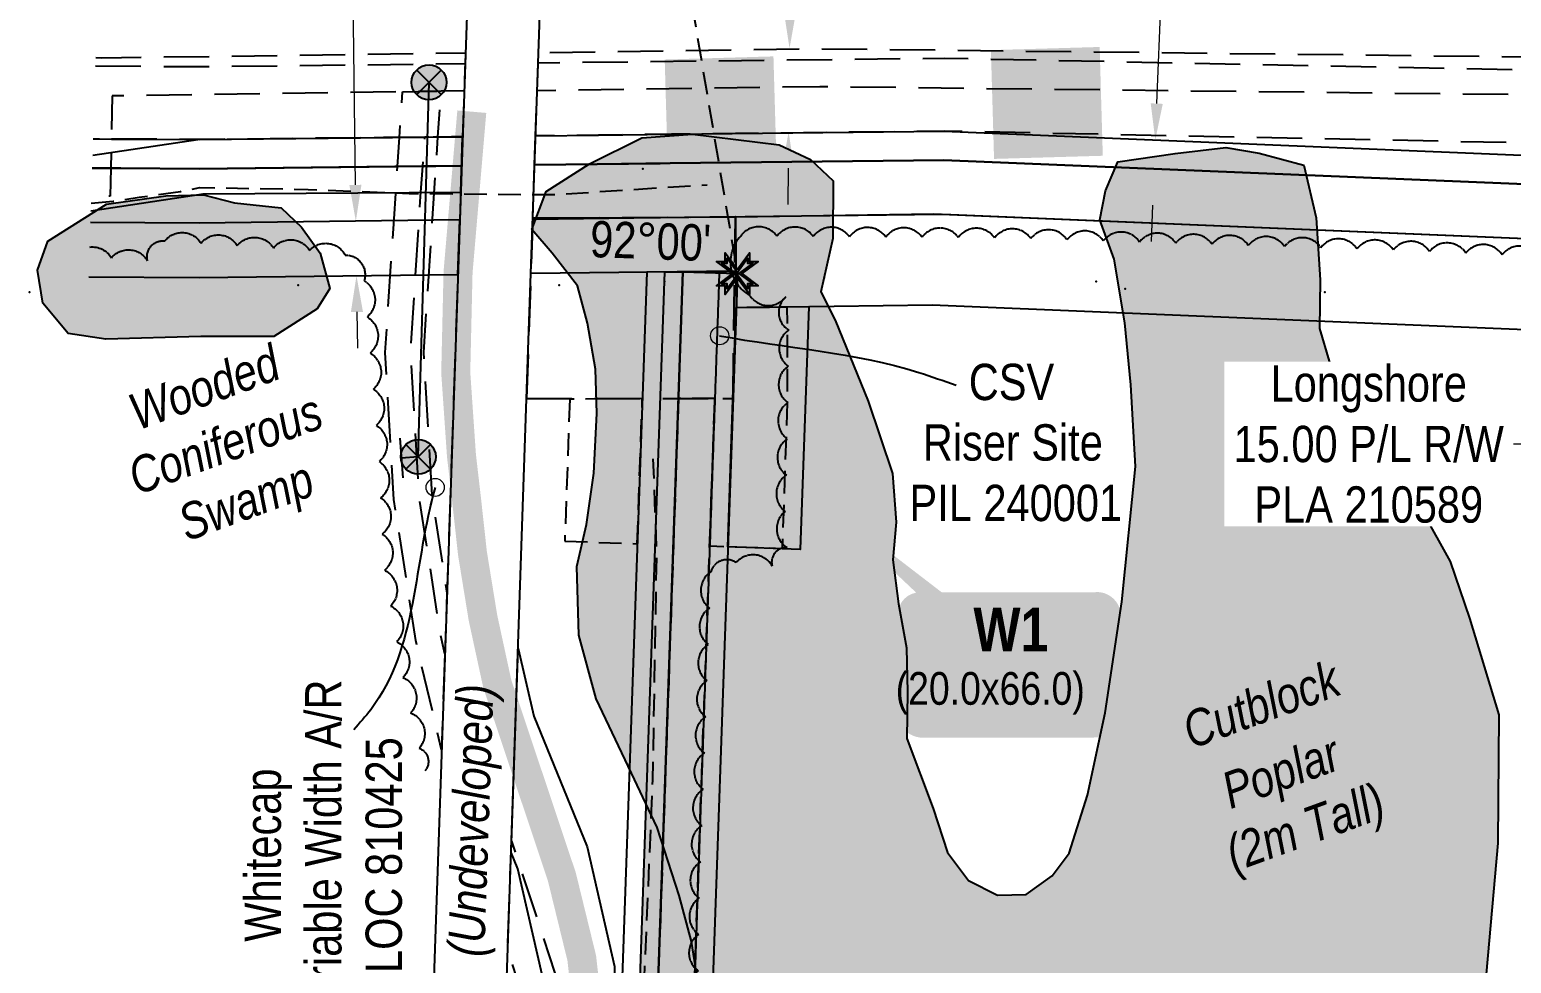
# Model space of a CAD drawing. Extents: x 347027 to 353466, y 6157949 to 6165050.
# Drawn here: x 348891.5 to 349299.9, y 6164347.1 to 6164604.4 of the extents above; entities that cross this region are included whole.
import ezdxf
from ezdxf.enums import TextEntityAlignment as Align

# ---------------------------------------------------------------- set-up
doc = ezdxf.new("R2010")
doc.units = 0
doc.header["$LTSCALE"] = 5
doc.header["$PDSIZE"] = 20
for name, pattern in [('0', [1, 1, 0]), ('foc-ACCESSROAD', [3.75, 2.5, -1.25]), ('foc-FLOWLINE', [3.75, 2.5, -1.25]), ('foc-TIELINE', [1.875, 1.25, -0.625]), ('HIDDEN2', [1.875, 1.25, -0.625]), ('PHANTOM', [25, 12.5, -2.5, 2.5, -2.5, 2.5, -2.5]), ('POWERLINE5', [7.8, 2.4, -0.6, 0.6, -0.6, 0.6, -0.6, 2.4]), ('UG_PIPE', [1.875, 1.25, -0.625])]:
    doc.linetypes.add(name, pattern=pattern)
doc.layers.get('Defpoints').update_dxf_attribs({"color": 9})
for name, color, linetype in [('AS-PIPE-UG', 44, 'UG_PIPE'), ('AS-POWER', 104, 'foc-POWER'), ('AS-POWER-EXISTING', 72, 'POWERLINE5'), ('AS-ROADS', 254, 'Continuous'), ('AS-SYMBOL', 7, 'Continuous'), ('C-RW', 13, 'Continuous'), ('C-WS', 13, 'foc-ACCESSROAD'), ('F-AR', 190, 'foc-ACCESSROAD'), ('F-EZE', 190, 'foc-FLOWLINE'), ('F-RW', 190, 'Continuous'), ('F-WS', 190, 'foc-ACCESSROAD'), ('L-BD', 7, 'Continuous'), ('L-MON', 1, 'Continuous'), ('L-SEC', 7, 'Continuous'), ('L-TIE', 7, 'foc-TIELINE'), ('P-PROPOSED', 10, 'Continuous'), ('P-PROPOSED-H', 21, 'Continuous'), ('P-TEMP-BLOCKS', 250, 'Continuous'), ('P-TEMP-H', 41, 'Continuous'), ('P-TEMP_WORKSPACE', 46, 'Continuous'), ('P-WORKAREA', 113, 'Continuous'), ('P-WORKAREA-H', 111, 'Continuous'), ('T-BUSH', 110, '0'), ('T-BUSH-T', 110, 'Continuous'), ('T-EXISTING TFA', 220, 'HIDDEN2'), ('WETLAND', 143, 'Continuous'), ('WETLAND - SWAMP - H', 8, 'PHANTOM'), ('WETLAND-T', 146, 'Continuous')]:
    doc.layers.add(name, color=color, linetype=linetype)
for name, color, linetype, lineweight in [('C-RW-T', 13, 'Continuous', 9), ('C-WS-T', 13, 'Continuous', 9), ('F-AR-T', 190, 'Continuous', 9), ('F-EZE-T', 190, 'Continuous', 9), ('F-RW-T', 190, 'Continuous', 9), ('T-TEXT', 48, 'Continuous', 18)]:
    doc.layers.add(name, color=color, linetype=linetype, lineweight=lineweight)
doc.layers.add('CSV_Points', color=7, linetype='Continuous', plot=False)
doc.layers.add('WETLAND MARSH -H', color=152, linetype='PHANTOM', true_color=0x005ebd)
doc.styles.add('100L', font='ARIALN.TTF', dxfattribs={"height": 11})
doc.styles.add('80', font='ARIALN.TTF', dxfattribs={"height": 10})
doc.styles.add('80CG', font='ARIALN.TTF', dxfattribs={"height": 10})
doc.styles.add('80L', font='ARIALN.TTF', dxfattribs={"height": 10})
doc.styles.add('80LS', font='ARIALNI.TTF', dxfattribs={"height": 10})
doc.styles.add('BOLD', font='ARIALNB.TTF')
doc.styles.add('foc-LtypeFont', font='ARIALN.TTF', dxfattribs={"height": 7.35})
doc.linetypes.add('foc-POWER', pattern='A,6,-1,["P",foc-LtypeFont,S=0.2,R=0,X=-0.625,Y=-0.75],-1.24,4', length=12.24)
doc.dimstyles.new('Compass 5 000', dxfattribs={"dimscale": 5, "dimtxt": 9, "dimasz": 2, "dimexe": 0.2, "dimexo": 0.0625, "dimgap": 0.5, "dimtad": 0, "dimtih": 1, "dimtoh": 1, "dimzin": 0, "dimdsep": 46, "dimtxsty": '80CG', "dimcen": 0.1, "dimse1": 1, "dimse2": 1, "dimclrd": 256, "dimclrt": 256, "dimaunit": 1, "dimadec": 4, "dimazin": 0, "dimtfac": 0.06, "dimtofl": 0, "dimtmove": 0, "dimatfit": 1, "dimfxl": 0.2, "dimtolj": 1, "dimtzin": 0, "dimlwd": -1, "dimarcsym": 0})

# ---------------------------------------------------------------- blocks, each defined once
blk = doc.blocks.new('POWERPOLE')
h = blk.add_hatch(color=255)
edge = h.paths.add_edge_path()
edge.add_arc((0, 0), 0.96, 0, 360)
at = {"linetype": 'Continuous'}
for p, q in [((0.679, -0.679), (-0.679, 0.679)), ((-0.679, -0.679), (0.679, 0.679))]:
    blk.add_line(p, q, dxfattribs=at)
blk.add_circle((0, 0), 0.96, dxfattribs=at)
blk = doc.blocks.new('*D130')
at = {"layer": 'C-RW-T', "transparency": 16777216}
for p, q in [((348980.47, 6164630.4), (348970.47, 6164630.4)), ((348981.29, 6164561.61), (348980.47, 6164630.4)), ((348981.71, 6164526.61), (348981.83, 6164516.61))]:
    blk.add_line(p, q, dxfattribs=at)
for points in [[(348982.96, 6164561.63), (348979.63, 6164561.59), (348981.41, 6164551.61)], [(348983.38, 6164526.63), (348980.05, 6164526.59), (348981.59, 6164536.61)]]:
    blk.add_solid(points, dxfattribs=at)
at = {"layer": 'Defpoints', "color": 0, "transparency": 16777216}
for p in [(348973.04, 6164551.51), (348973.22, 6164536.51), (348981.59, 6164536.61)]:
    blk.add_point(p, dxfattribs=at)
at = {"layer": 'C-RW-T', "transparency": 16777216, "insert": (348931.38, 6164630.4), "char_height": 10, "attachment_point": 5, "style": '80CG'}
blk.add_mtext('\\A1;CSV\\P15.00 P/L R/W^JPLA 231114', dxfattribs=at)
blk = doc.blocks.new('*D142')
at = {"layer": 'Defpoints', "color": 0, "transparency": 16777216}
for p in [(349036.44, 6164315.3), (349026.06, 6164294.87), (349036.56, 6164294.93)]:
    blk.add_point(p, dxfattribs=at)
at = {"layer": 'F-EZE-T', "transparency": 16777216}
for p, q in [((349015.94, 6164315.17), (349005.94, 6164315.11)), ((349046.44, 6164315.36), (349115.7, 6164315.78))]:
    blk.add_line(p, q, dxfattribs=at)
for points in [[(349015.93, 6164316.84), (349015.95, 6164313.5), (349025.94, 6164315.23)], [(349046.43, 6164317.02), (349046.45, 6164313.69), (349036.44, 6164315.3)]]:
    blk.add_solid(points, dxfattribs=at)
at = {"layer": 'F-EZE-T', "transparency": 16777216, "insert": (349174.84, 6164315.78), "char_height": 10, "attachment_point": 5, "style": '80CG'}
blk.add_mtext('\\A1;ATCO\\P10.50 Power Line R/W\\PEZE 220008', dxfattribs=at)
blk = doc.blocks.new('*D147')
at = {"layer": 'Defpoints', "color": 0, "transparency": 16777216}
for p in [(349216.99, 6164573.37), (349201.43, 6164566.01), (349216.65, 6164565.38)]:
    blk.add_point(p, dxfattribs=at)
at = {"layer": 'F-RW-T', "transparency": 16777216}
for p, q in [((349202.18, 6164584), (349204.18, 6164632.16)), ((349204.18, 6164632.16), (349214.18, 6164632.16)), ((349201.02, 6164556.02), (349200.61, 6164546.03))]:
    blk.add_line(p, q, dxfattribs=at)
for points in [[(349200.51, 6164584.07), (349203.84, 6164583.93), (349201.77, 6164574)], [(349199.35, 6164556.09), (349202.68, 6164555.95), (349201.43, 6164566.01)]]:
    blk.add_solid(points, dxfattribs=at)
at = {"layer": 'F-RW-T', "transparency": 16777216, "insert": (349252.12, 6164632.16), "char_height": 10, "attachment_point": 5, "style": '80CG'}
blk.add_mtext('\\A1; CNRL \\P8.00 P/L R/W\\PPlan 942 1131\\PPLA 931531 \\P ', dxfattribs=at)
blk = doc.blocks.new('*D149')
at = {"layer": 'Defpoints', "color": 0, "transparency": 16777216}
for p in [(349100.96, 6164599.24), (349222.76, 6164597.85), (349222.5, 6164574.81)]:
    blk.add_point(p, dxfattribs=at)
at = {"layer": 'F-RW-T', "transparency": 16777216}
for p, q in [((349101.07, 6164609.24), (349101.39, 6164636.54)), ((349101.39, 6164636.54), (349111.39, 6164636.54)), ((349100.58, 6164566.2), (349100.47, 6164556.2))]:
    blk.add_line(p, q, dxfattribs=at)
for points in [[(349099.41, 6164609.26), (349102.74, 6164609.22), (349100.96, 6164599.24)], [(349098.91, 6164566.22), (349102.25, 6164566.18), (349100.7, 6164576.2)]]:
    blk.add_solid(points, dxfattribs=at)
at = {"layer": 'F-RW-T', "transparency": 16777216, "insert": (349139.12, 6164636.54), "char_height": 10, "attachment_point": 5, "style": '80CG'}
blk.add_mtext('\\A1;Taqa \\P20.12 A/R\\PMSL1515', dxfattribs=at)
blk = doc.blocks.new('*D115')
at = {"layer": 'Defpoints', "color": 0, "transparency": 16777216}
for p in [(349302.29, 6164561.83), (349301.66, 6164546.85), (349312.04, 6164546.42)]:
    blk.add_point(p, dxfattribs=at)
at = {"layer": 'F-RW-T', "transparency": 16777216}
for p, q in [((349313.07, 6164571.39), (349313.49, 6164581.39)), ((349311.62, 6164536.42), (349309.7, 6164490.15)), ((349309.7, 6164490.15), (349299.7, 6164490.15))]:
    blk.add_line(p, q, dxfattribs=at)
for points in [[(349311.41, 6164571.46), (349314.74, 6164571.32), (349312.66, 6164561.4)], [(349309.96, 6164536.49), (349313.29, 6164536.35), (349312.04, 6164546.42)]]:
    blk.add_solid(points, dxfattribs=at)
at = {"layer": 'F-RW-T', "transparency": 16777216, "insert": (349260.62, 6164490.15), "char_height": 10, "attachment_point": 5, "style": '80CG', "bg_fill": 3, "box_fill_scale": 1.1, "bg_fill_color": 256, "bg_fill_true_color": 13158600, "bg_fill_transparency": 0}
blk.add_mtext('\\A1;Longshore\\P15.00 P/L R/W \\PPLA 210589', dxfattribs=at)
blk = doc.blocks.new('*U34')
at = {"color": 72}
blk.add_line((-0.082, 1.097), (0.082, -1.097), dxfattribs=at)
at = {"layer": 'AS-SYMBOL', "color": 72, "flags": 128}
blk.add_lwpolyline([(0.937, 0.07), (0, 0)], dxfattribs=at)
blk = doc.blocks.new('TEMP')
h = blk.add_hatch(color=255)
h.dxf.hatch_style = 1
h.paths.add_polyline_path([(-1.152, -0.666), (-0.666, -0.666), (-0.666, -1.152), (0, -0.251), (0.666, -1.152), (0.666, -0.666), (1.152, -0.666), (0.251, 0), (1.152, 0.666), (0.666, 0.666), (0.666, 1.152), (0, 0.251), (-0.666, 1.152), (-0.666, 0.666), (-1.152, 0.666), (-0.251, 0)])
h = blk.add_hatch(color=1)
h.dxf.hatch_style = 1
h.paths.add_polyline_path([(-0.061, 0), (0.566, -0.849), (0.566, -0.357), (0, 0.061), (-0.849, -0.566), (-0.357, -0.566), (0.061, 0), (-0.566, 0.849), (-0.566, 0.357), (0, -0.061), (0.849, 0.566), (0.357, 0.566)])
at = {"color": 1}
for p, q in [((-0.083, 0), (0.083, 0)), ((0, 0.083), (0, -0.083))]:
    blk.add_line(p, q, dxfattribs=at)
at = {"color": 255, "flags": 128}
blk.add_lwpolyline([(-0.251, 0), (-1.152, 0.666), (-0.666, 0.666), (-0.666, 1.152), (0, 0.251), (0.666, 1.152), (0.666, 0.666), (1.152, 0.666), (0.251, 0), (1.152, -0.666), (0.666, -0.666), (0.666, -1.152), (0, -0.251), (-0.666, -1.152), (-0.666, -0.666), (-1.152, -0.666)], close=True, dxfattribs=at)
at = {"color": 1, "flags": 128}
blk.add_lwpolyline([(-0.083, 0), (-0.849, 0.566), (-0.566, 0.566), (-0.566, 0.849), (0, 0.083), (0.566, 0.849), (0.566, 0.566), (0.849, 0.566), (0.083, 0), (0.849, -0.566), (0.566, -0.566), (0.566, -0.849), (0, -0.083), (-0.566, -0.849), (-0.566, -0.566), (-0.849, -0.566)], close=True, dxfattribs=at)
blk = doc.blocks.new('*U196')
h = blk.add_hatch(color=191)
edge = h.paths.add_edge_path()
edge.add_line((-24, -20), (24, -20))
edge.add_arc((24, -14), 6, 270, 360)
edge.add_line((30, -14), (30, 12.5))
edge.add_arc((24, 12.5), 6, 0, 90)
edge.add_line((24, 18.5), (-24, 18.5))
edge.add_arc((-24, 12.5), 6, 90, 180)
edge.add_line((-30, 12.5), (-30, -14))
edge.add_arc((-24, -14), 6, 180, 270)
at = {"flags": 128}
blk.add_lwpolyline([(-56.37, 48, 0, 7.5, 0), (0, 0, 0, 0, 0)], format="xyseb", dxfattribs=at)
at = {"color": 250, "flags": 128}
blk.add_lwpolyline([(-24, -20, 3, 3, 0), (24, -20, 3, 3, 0.414214), (30, -14, 3, 3, 0), (30, 12.5, 3, 0, 0.414214), (24, 18.5, 0, 0, 0), (-24, 18.5, 0, 0, 0.414214), (-30, 12.5, 0, 0, 0), (-30, -14, 0, 3, 0.414214)], format="xyseb", close=True, dxfattribs=at)
at = {"color": 250}
for tag, p, height, style in [('TEMP_AREA_W1_001', (-9.21, 2.24), 12, 'BOLD'), ('ENTER_TEXT_001', (-30.66, -12.47), 9, '80')]:
    blk.add_attdef(tag, p, '', height=height, dxfattribs=dict(at, style=style))

msp = doc.modelspace()

# ---------------------------------------------------------------- hatches: boundary and pattern name
at = {"layer": 'P-PROPOSED-H'}
h = msp.add_hatch(color=256, dxfattribs=at)
h.dxf.hatch_style = 1
h.paths.add_polyline_path([(349071.588, 6164537.694), (349086.575, 6164537.171), (349067.314, 6163985.307), (349085.005, 6163919), (349074.357, 6163607.538), (349069.582, 6163389.634), (349063.657, 6163274.078), (349041.711, 6163211.971), (349031.091, 6162819.545), (349019.053, 6162769.819), (349000.85, 6162239.091), (348984.963, 6162181.488), (349042.785, 6162018.632), (349032.946, 6161574.903), (349373.228, 6160914.377), (349533.941, 6160881.02), (349622.67, 6160762.612), (349747.609, 6160761.905), (349747.777, 6160766.903), (350146.773, 6160764.643), (350196.848, 6160654.939), (350246.79, 6160654.571), (350406.69, 6160304.187), (350602.109, 6159876.003), (350612.691, 6159864.849), (350870.169, 6159300.714), (351063.137, 6158877.92), (351095.812, 6158809.66), (351136.641, 6158724.366), (351202.148, 6158592.506), (351209.757, 6158577.19), (351214.263, 6158567.999), (351285.68, 6158421.816), (351300.183, 6158379.243), (351284.161, 6158379.77), (351271.791, 6158416.084), (351212.911, 6158501.531), (351199.18, 6158531.605), (351197.229, 6158568.702), (351081.021, 6158802.618), (350856.526, 6159294.487), (350600.089, 6159856.344), (350589.506, 6159867.498), (350393.255, 6160298.066), (350237.261, 6160639.645), (350187.153, 6160640.014), (350137.389, 6160749.7), (349762.275, 6160751.824), (349762.107, 6160746.826), (349615.136, 6160747.659), (349525.341, 6160867.49), (349363.174, 6160901.148), (349017.87, 6161571.424), (349027.731, 6162016.21), (348969.25, 6162180.921), (348985.923, 6162241.373), (349004.119, 6162771.861), (349016.143, 6162821.534), (349026.784, 6163214.739), (349048.792, 6163277.021), (349054.595, 6163390.182), (349059.366, 6163607.958), (349069.942, 6163917.287), (349052.25, 6163983.598), (349071.588, 6164537.694), (349086.575, 6164537.171)])
at = {"layer": 'P-TEMP-H'}
h = msp.add_hatch(color=256, dxfattribs=at)
h.dxf.hatch_style = 1
h.paths.add_polyline_path([(349083.948, 6164461.882), (349085.364, 6164502.383), (349086.25, 6164527.873), (349106.267, 6164528.112), (349103.931, 6164461.185)])
at = {"layer": 'P-WORKAREA-H'}
h = msp.add_hatch(color=256, dxfattribs=at)
h.dxf.hatch_style = 1
h.paths.add_polyline_path([(349071.588, 6164537.694), (349052.25, 6163983.598), (349069.942, 6163917.287), (349064.741, 6163917.389), (349047.228, 6163983.029), (349066.584, 6164537.634)])
at = {"layer": 'WETLAND - SWAMP - H', "transparency": 33554483}
h = msp.add_hatch(color=256, dxfattribs=at)
h.dxf.hatch_style = 1
h.paths.add_polyline_path([(349044.757, 6164181.61), (349047.082, 6164270.054), (349054.038, 6164282.445), (349063.413, 6164295.515), (349072.039, 6164313.439), (349076.401, 6164331.241), (349076.173, 6164339.157), (349073.942, 6164353.112), (349070.528, 6164365.813), (349064.503, 6164384.533), (349057.365, 6164399.565), (349047.632, 6164420.007), (349042.86, 6164437.545), (349042.316, 6164456.424), (349045.027, 6164468.083), (349047.059, 6164482.16), (349047.802, 6164498.638), (349047.451, 6164510.818), (349045.255, 6164523.554), (349042.521, 6164533.837), (349035.558, 6164542.778), (349029.884, 6164549.319), (349033.848, 6164559.795), (349045.817, 6164567.454), (349060.24, 6164574.575), (349074.229, 6164575.588), (349098.086, 6164572.619), (349106.734, 6164568.602), (349113, 6164562.688), (349112.848, 6164546.836), (349109.615, 6164532.115), (349113.498, 6164524.303), (349122.674, 6164502.016), (349129.343, 6164482.095), (349130.339, 6164468.715), (349129.419, 6164458.327), (349130.989, 6164446.182), (349133.167, 6164434.055), (349133.518, 6164421.875), (349133.278, 6164409.069), (349140.539, 6164389.774), (349144.544, 6164377.7), (349150.254, 6164369.941), (349158.294, 6164365.906), (349166.211, 6164366.135), (349173.378, 6164371.217), (349178.074, 6164377.448), (349183.098, 6164393.44), (349187.929, 6164416.131), (349192.532, 6164446.738), (349196.333, 6164484.028), (349195.074, 6164506.543), (349193.364, 6164523.56), (349190.418, 6164541.15), (349186.448, 6164552.007), (349188.047, 6164559.976), (349191.472, 6164567.999), (349207.254, 6164570.282), (349221.225, 6164571.904), (349230.413, 6164570.341), (349242.698, 6164567.038), (349246.165, 6164552.51), (349247.266, 6164535.476), (349247.043, 6164522.06), (349249.743, 6164512.996), (349254.304, 6164502.766), (349259.334, 6164497.425), (349266.314, 6164487.875), (349275.314, 6164471.678), (349283.026, 6164457.882), (349288.355, 6164442.188), (349296.436, 6164415.603), (349296.237, 6164380.247), (349293.01, 6164344.193), (349292.26, 6164285.659), (349291.886, 6164256.392), (349288.495, 6164247.152), (349283.137, 6164242.731), (349269.862, 6164238.082), (349258.274, 6164238.357), (349235.565, 6164243.797), (349218.929, 6164250.021), (349193.334, 6164249.893), (349179.069, 6164237.291), (349167.938, 6164221.733), (349151.951, 6164205.425), (349139.461, 6164194.703), (349124.986, 6164189.409), (349114.563, 6164191.547), (349099.232, 6164194.761), (349091.714, 6164201.859), (349086.824, 6164202.327), (349081.449, 6164198.515), (349074.352, 6164190.996), (349058.764, 6164182.014)])
h = msp.add_hatch(color=256, dxfattribs=at)
h.dxf.hatch_style = 1
h.paths.add_polyline_path([(348929.049, 6164558.601), (348939.402, 6164558.899), (348947.998, 6164556.709), (348960.839, 6164555.251), (348966.478, 6164549.928), (348971.561, 6164542.761), (348974.278, 6164533.087), (348970.782, 6164527.501), (348958.813, 6164519.842), (348938.699, 6164519.871), (348912.512, 6164519.116), (348902.107, 6164520.644), (348895.162, 6164528.977), (348893.68, 6164538.076), (348896.497, 6164546.081), (348912.659, 6164556.299)])
at = {"layer": 'WETLAND MARSH -H', "transparency": 33554495}
h = msp.add_hatch(color=256, dxfattribs=at)
h.dxf.hatch_style = 1
h.paths.add_polyline_path([(349187.304, 6164569.632), (349157.332, 6164568.767), (349156.467, 6164598.74), (349186.44, 6164599.604)])
h = msp.add_hatch(color=256, dxfattribs=at)
h.dxf.hatch_style = 1
h.paths.add_polyline_path([(349097.387, 6164567.038), (349067.415, 6164566.174), (349066.55, 6164596.146), (349096.522, 6164597.01)])

# ---------------------------------------------------------------- linework, layer by layer
at = {"layer": 'AS-PIPE-UG', "flags": 128}
for points in [[(348908.456, 6164556.607), (348914.523, 6164557.127), (348921.671, 6164558.208), (348933.052, 6164559.8), (348938.375, 6164560.897), (348968.292, 6164560.361), (348996.154, 6164559.258), (349035.848, 6164558.923), (349055.263, 6164560.187), (349078.282, 6164561.67)], [(350606.233, 6159822.139), (350581.856, 6159876.103), (350566.294, 6159911.063), (350525.485, 6160000.319), (350489.242, 6160081.675), (350451.621, 6160162.819), (350393.162, 6160290.907), (350342.291, 6160403.923), (350307.912, 6160478.514), (350271.854, 6160556.687), (350225.734, 6160657.228), (350183.694, 6160750.235), (350178.989, 6160760.653), (350176.652, 6160765.131), (350174.165, 6160767.084), (350169.149, 6160767.253), (350159.026, 6160766.921), (350131.252, 6160766.156), (350038.434, 6160766.884), (349962.199, 6160767.153), (349911.572, 6160767.319), (349821.111, 6160768.301), (349768.205, 6160768.17), (349704.173, 6160766.324), (349645.277, 6160766.557), (349615.536, 6160766.894), (349602.678, 6160766.995), (349595.354, 6160767.123), (349591.057, 6160767.235), (349585.535, 6160768.048), (349582.122, 6160772.777), (349574.905, 6160783.175), (349560.098, 6160802.908), (349541.923, 6160826.232), (349527.078, 6160845.883), (349522.007, 6160852.699), (349517.984, 6160857.478), (349509.628, 6160859.383), (349501.753, 6160861.328), (349458.035, 6160870.269), (349397.689, 6160882.358), (349372.382, 6160887.911), (349363.03, 6160889.734), (349359.052, 6160890.461), (349355.841, 6160893.738), (349350.972, 6160902.952), (349326.169, 6160951.045), (349297.167, 6161008.625), (349263.323, 6161077.612), (349237.273, 6161132.678), (349206.647, 6161191.52), (349124.944, 6161351.368), (349033.772, 6161527.891), (349019.97, 6161555.459), (349012.16, 6161570.787), (349010.934, 6161579.501), (349012.873, 6161640.399), (349016.169, 6161754.347), (349018.203, 6161852.355), (349019.66, 6161927.098), (349021.134, 6162005.991), (349020.773, 6162015.835), (349016.857, 6162029.396), (348976.215, 6162143.455), (348970.748, 6162158.469), (348968.334, 6162166.274), (348964.911, 6162175.797), (348964.201, 6162182.671), (348966.936, 6162196.511), (348979.042, 6162236.427), (348979.873, 6162248.389), (348980.402, 6162266.585), (348981.091, 6162296.204), (348982.412, 6162332.921), (348996.658, 6162748.658), (348994.563, 6162773.577), (348996.214, 6162780.969), (348998.701, 6162789.867), (349000.157, 6162796.317), (349009.301, 6162832.048), (349010.858, 6162838.707), (349012.97, 6162849.73), (349016.052, 6162901.998), (349018.784, 6163063.771), (349022.035, 6163145.951), (349025.679, 6163219.387), (349026.925, 6163230.185), (349029.068, 6163235.561), (349033.709, 6163247.646), (349038.683, 6163261.26), (349043.091, 6163274.224), (349044.189, 6163284.381), (349045.101, 6163310.608), (349048.614, 6163392.995), (349052.321, 6163534.578), (349055.417, 6163647.465), (349059.034, 6163750.988), (349061.617, 6163816.331), (349060.481, 6163826.642), (349058.231, 6163843.244), (349056.507, 6163864.63), (349059.206, 6163928.427), (349055.245, 6163953.174), (349047.717, 6163973.031), (349047.366, 6163984.451), (349047.801, 6164003.503), (349048.981, 6164029.197), (349049.861, 6164060.916), (349053.619, 6164118.51), (349056.581, 6164219.829), (349059.451, 6164307.086), (349063.279, 6164397.644), (349064.376, 6164460.371), (349063.394, 6164486.11)]]:
    msp.add_lwpolyline(points, dxfattribs=at)
at = {"layer": 'AS-POWER', "flags": 128}
msp.add_lwpolyline([(348998.623, 6164486.688), (349001.581, 6164589.864)], dxfattribs=at)
at = {"layer": 'AS-ROADS', "const_width": 7.998, "flags": 128}
msp.add_lwpolyline([(349013.377, 6164581.778), (349009.586, 6164537.537), (349008.951, 6164509.902), (349010.53, 6164486.983), (349011.878, 6164475.372), (349013.561, 6164460.078), (349016.457, 6164442.312), (349020.38, 6164424.222), (349035.41, 6164379.33), (349038.193, 6164371.006), (349043.684, 6164348.59), (349045.973, 6164328.386), (349046.188, 6164308.731), (349038.09, 6164077.297), (349032.317, 6163892.31), (349013.884, 6163286.376)], dxfattribs=at)
at = {"layer": 'C-RW', "flags": 128}
for points in [[(348907.792, 6164536.298), (348938.254, 6164536.091), (349009.54, 6164536.948), (349010.055, 6164551.951), (348938.215, 6164551.088), (348908.282, 6164551.291)], [(349933.568, 6164511.661), (349760.179, 6164512.33), (349734.899, 6164489.615), (349597.726, 6164490.296), (349528.384, 6164531.359), (349377.65, 6164535.666), (349347.837, 6164544.931), (349140.635, 6164553.521), (349086.065, 6164552.711), (349086.25, 6164527.873), (349140.268, 6164528.521), (349343.538, 6164520.094), (349373.508, 6164510.78), (349521.21, 6164506.56), (349590.824, 6164465.337), (349744.426, 6164464.574), (349769.717, 6164487.299), (349932.716, 6164486.67)], [(348985.923, 6162241.373), (349004.119, 6162771.861), (349016.143, 6162821.534), (349026.784, 6163214.739), (349048.792, 6163277.021), (349054.595, 6163390.182), (349059.366, 6163607.958), (349069.942, 6163917.287), (349052.25, 6163983.598), (349071.588, 6164537.694), (349061.58, 6164537.573), (349041.608, 6163965.311), (349054.888, 6163915.535), (349044.376, 6163608.379), (349039.61, 6163390.784), (349033.927, 6163279.964), (349017.272, 6163232.832), (349006.825, 6162846.78), (348989.183, 6162773.904), (348970.996, 6162243.655)]]:
    msp.add_lwpolyline(points, dxfattribs=at)
msp.add_lwpolyline([(349086.147, 6164537.869), (349029.672, 6164537.19), (349030.187, 6164552.193), (349085.967, 6164552.864), (349086.147, 6164537.869)], close=True, dxfattribs=at)
at = {"layer": 'C-WS'}
msp.add_lwpolyline([(349028.489, 6164502.711), (349085.376, 6164502.724), (349086.065, 6164552.711), (349030.194, 6164552.401)], close=True, dxfattribs=at)
at = {"layer": 'CSV_Points'}
for p in [(349060.495, 6164566.013), (348965.495, 6164534.013), (349037.495, 6164534.013), (349066.495, 6164535.013), (349110.495, 6164536.013), (349185.495, 6164535.013), (348891.496, 6164532.013), (349193.495, 6164533.013), (349248.495, 6164532.013)]:
    msp.add_point(p, dxfattribs=at)
at = {"layer": 'F-AR', "flags": 128}
msp.add_lwpolyline([(349010.067, 6164552.315), (349005.953, 6164432.418), (349004.787, 6164437.485), (348998.888, 6164475.693), (348996.535, 6164515.433), (348998.877, 6164552.278), (348999.267, 6164558.409), (348999.873, 6164566.766), (349000.453, 6164574.777), (349010.842, 6164574.892), (349010.567, 6164566.891), (349010.067, 6164552.315)], close=True, dxfattribs=at)
at = {"layer": 'F-AR', "linetype": 'ByBlock', "flags": 128}
msp.add_lwpolyline([(349004.68, 6163393.467), (349009.399, 6163609.408), (349017.76, 6163855.348), (349017.864, 6163858.32), (349018.562, 6163878.309), (349019.085, 6163893.29), (349019.434, 6163903.28), (349026.691, 6164111.01), (349033.071, 6164293.661), (349032.763, 6164343.972), (349026.039, 6164373.186), (349024.198, 6164377.679), (349026.128, 6164433.91), (349030.432, 6164415.209), (349045.159, 6164379.258), (349052.744, 6164346.303), (349053.067, 6164293.372), (349046.674, 6164110.345), (349039.427, 6163902.886), (349039.078, 6163892.896), (349038.555, 6163877.908), (349037.743, 6163854.658), (349029.387, 6163608.85), (349024.663, 6163392.706)], dxfattribs=at)
at = {"layer": 'F-EZE', "flags": 128}
for points in [[(349936.434, 6164578.281), (349836.412, 6164578.63), (349638.409, 6164579.32), (349461.171, 6164584.623), (349397.247, 6164585.352), (349389.249, 6164585.442), (349381.251, 6164585.534), (349376.251, 6164585.591), (349109.335, 6164588.643), (349031.398, 6164587.496), (349031.475, 6164589.734), (349031.664, 6164595.249), (349031.758, 6164598), (349109.452, 6164599.142), (349356.555, 6164596.316), (349376.551, 6164596.088), (349381.551, 6164596.031), (349389.548, 6164595.939), (349397.548, 6164595.848), (349461.285, 6164595.122), (349638.727, 6164589.815), (349836.771, 6164589.125), (349936.79, 6164588.693)], [(348909.768, 6164596.696), (348911.441, 6164596.609), (349011.635, 6164597.997), (349011.532, 6164595.017), (349011.351, 6164589.73), (349011.274, 6164587.492), (348914.247, 6164586.147), (348914.026, 6164574.25), (348913.877, 6164566.207), (348913.733, 6164558.509), (348908.524, 6164558.688)], [(349016.363, 6164015.883), (349019.695, 6164111.243), (349026.07, 6164293.762), (349025.768, 6164343.156), (349023.273, 6164350.715), (349024.198, 6164377.679), (349024.305, 6164380.799), (349036.261, 6164344.38), (349036.571, 6164293.611), (349030.189, 6164110.894), (349026.857, 6164015.515)]]:
    msp.add_lwpolyline(points, dxfattribs=at)
msp.add_lwpolyline([(349005.953, 6164432.418), (349005.045, 6164405.955), (348997.922, 6164436.079), (348991.92, 6164474.952), (348989.522, 6164515.457), (348991.951, 6164552.256), (348992.903, 6164566.684), (348993.432, 6164574.699), (348994.261, 6164587.256), (349004.793, 6164587.402), (349003.963, 6164574.816), (349003.434, 6164566.808), (349002.476, 6164552.289), (349000.042, 6164515.421), (349002.372, 6164476.065), (349006.527, 6164449.154), (349005.953, 6164432.418)], close=True, dxfattribs=at)
at = {"layer": 'F-RW', "flags": 128}
for points in [[(348908.385, 6164554.426), (348939.342, 6164559.102), (349010.317, 6164559.603), (349010.842, 6164574.893), (348937.864, 6164574.045), (348908.883, 6164569.667)], [(348909.034, 6164574.283), (348910.775, 6164574.271), (348914.026, 6164574.25), (348916.774, 6164574.231), (348938.235, 6164574.086), (349000.453, 6164574.777), (349010.842, 6164574.892), (349010.568, 6164566.891), (348999.873, 6164566.766), (348938.255, 6164566.044), (348916.638, 6164566.188), (348913.877, 6164566.207), (348910.639, 6164566.229), (348908.771, 6164566.241)], [(349655.733, 6164542.732), (349404.235, 6164549.913), (349396.24, 6164550.141), (349380.136, 6164550.601), (349376.424, 6164551.755), (349350.416, 6164559.837), (349143.475, 6164568.417), (349068.049, 6164567.552), (349047.922, 6164567.32), (349030.699, 6164567.123), (349030.973, 6164575.125), (349048.284, 6164575.324), (349068.414, 6164575.554), (349143.596, 6164576.416), (349375.713, 6164566.793), (349380.708, 6164566.586), (349380.423, 6164558.593), (349388.474, 6164558.363), (349396.469, 6164558.135), (349404.464, 6164557.906), (349655.849, 6164550.726)], [(348908.771, 6164566.241), (348910.639, 6164566.228), (348913.877, 6164566.207), (348916.638, 6164566.188), (348938.256, 6164566.044), (348992.903, 6164566.684), (348999.873, 6164566.766), (349003.434, 6164566.808), (349010.567, 6164566.891), (349010.055, 6164551.951), (348938.215, 6164551.088), (348908.282, 6164551.291)], [(349551.87, 6164530.688), (349377.65, 6164535.666), (349347.837, 6164544.931), (349143.251, 6164553.413), (349065.372, 6164552.52), (349030.194, 6164552.401), (349030.698, 6164567.123), (349047.922, 6164567.321), (349065.254, 6164567.52), (349068.049, 6164567.552), (349143.475, 6164568.417), (349350.417, 6164559.837), (349376.424, 6164551.755), (349380.136, 6164550.601), (349396.24, 6164550.141), (349404.235, 6164549.912), (349556.054, 6164545.575)]]:
    msp.add_lwpolyline(points, dxfattribs=at)
at = {"layer": 'F-WS', "flags": 128}
for points in [[(348909.692, 6164594.395), (348938.193, 6164594.202), (349011.532, 6164595.017), (349011.351, 6164589.73), (349010.842, 6164574.892), (349000.453, 6164574.777), (348938.235, 6164574.086), (348916.774, 6164574.231), (348914.026, 6164574.25), (348910.775, 6164574.271), (348909.034, 6164574.283)], [(349935.9, 6164562.638), (349835.88, 6164563.027), (349721.716, 6164563.459), (349701.715, 6164563.54), (349655.987, 6164563.722), (349404.835, 6164570.897), (349396.84, 6164571.126), (349388.846, 6164571.355), (349380.852, 6164571.583), (349375.853, 6164571.685), (349143.596, 6164576.416), (349068.414, 6164575.554), (349048.284, 6164575.324), (349030.973, 6164575.125), (349031.475, 6164589.734), (349031.664, 6164595.249), (349143.686, 6164596.534), (349356.44, 6164592.284), (349376.426, 6164591.713), (349381.425, 6164591.616), (349389.42, 6164591.461), (349397.416, 6164591.233), (349656.313, 6164583.835), (349836.566, 6164583.14), (349936.587, 6164582.748)]]:
    msp.add_lwpolyline(points, dxfattribs=at)
at = {"layer": 'L-SEC'}
for p, q in [((349022.558, 6164916.338), (349008.76, 6164514.201)), ((349028.86, 6164513.534), (349042.658, 6164915.67)), ((349008.76, 6164514.201), (348994.961, 6164112.065)), ((349015.061, 6164111.398), (349028.86, 6164513.534))]:
    msp.add_line(p, q, dxfattribs=at)
at = {"layer": 'L-TIE'}
msp.add_line((349022.558, 6164916.338), (349086.575, 6164537.171), dxfattribs=at)
at = {"layer": 'P-PROPOSED', "flags": 128}
msp.add_lwpolyline([(348985.923, 6162241.373), (349004.119, 6162771.861), (349016.143, 6162821.534), (349026.784, 6163214.739), (349048.792, 6163277.021), (349054.595, 6163390.182), (349059.366, 6163607.958), (349069.942, 6163917.287), (349052.25, 6163983.598), (349071.588, 6164537.694), (349086.575, 6164537.171), (349071.588, 6164537.694), (349086.575, 6164537.171), (349067.314, 6163985.307), (349085.005, 6163919), (349074.357, 6163607.538), (349069.582, 6163389.634), (349063.657, 6163274.078), (349041.711, 6163211.971), (349031.091, 6162819.545), (349019.053, 6162769.819), (349000.85, 6162239.091)], dxfattribs=at)
at = {"layer": 'P-PROPOSED'}
msp.add_polyline3d([(349081.576, 6164537.345, 917.2), (349081.542, 6164536.347, 917.211), (349081.507, 6164535.348, 917.179), (349081.472, 6164534.35, 917.142), (349081.437, 6164533.351, 917.115), (349081.402, 6164532.353, 917.127), (349081.367, 6164531.354, 917.138), (349081.333, 6164530.356, 917.086), (349081.298, 6164529.357, 917.107), (349081.263, 6164528.359, 917.17), (349081.228, 6164527.36, 917.207), (349081.193, 6164526.362, 917.206), (349081.159, 6164525.363, 917.212), (349081.124, 6164524.365, 917.242), (349081.089, 6164523.366, 917.272), (349081.054, 6164522.368, 917.273), (349081.019, 6164521.369, 917.267), (349080.985, 6164520.37, 917.277), (349080.95, 6164519.372, 917.266), (349080.915, 6164518.373, 917.239), (349080.88, 6164517.375, 917.228), (349080.845, 6164516.376, 917.21), (349080.81, 6164515.378, 917.202), (349080.776, 6164514.379, 917.155), (349080.741, 6164513.381, 917.121), (349080.706, 6164512.382, 917.097), (349080.671, 6164511.384, 917.096), (349080.636, 6164510.385, 917.125), (349080.602, 6164509.387, 917.192), (349080.567, 6164508.388, 917.192), (349080.532, 6164507.39, 917.238), (349080.497, 6164506.391, 917.283), (349080.462, 6164505.393, 917.292), (349080.428, 6164504.394, 917.261), (349080.393, 6164503.396, 917.256), (349080.358, 6164502.397, 917.26), (349080.323, 6164501.399, 917.21), (349080.288, 6164500.4, 917.127), (349080.253, 6164499.402, 917.129), (349080.219, 6164498.403, 917.13), (349080.184, 6164497.405, 917.132), (349080.149, 6164496.406, 917.133), (349080.114, 6164495.408, 917.138), (349080.079, 6164494.409, 917.169), (349080.045, 6164493.411, 917.213), (349080.01, 6164492.412, 917.283), (349079.975, 6164491.414, 917.333), (349079.94, 6164490.415, 917.282), (349079.905, 6164489.417, 917.208), (349079.871, 6164488.418, 917.232), (349079.836, 6164487.42, 917.26), (349079.801, 6164486.421, 917.281), (349079.766, 6164485.423, 917.29), (349079.731, 6164484.424, 917.327), (349079.697, 6164483.426, 917.359), (349079.662, 6164482.427, 917.39), (349079.627, 6164481.428, 917.427), (349079.592, 6164480.43, 917.448), (349079.557, 6164479.431, 917.425), (349079.522, 6164478.433, 917.42), (349079.488, 6164477.434, 917.423), (349079.453, 6164476.436, 917.426), (349079.418, 6164475.437, 917.388), (349079.383, 6164474.439, 917.355), (349079.348, 6164473.44, 917.339), (349079.314, 6164472.442, 917.351), (349079.279, 6164471.443, 917.461), (349079.244, 6164470.445, 917.537), (349079.209, 6164469.446, 917.55), (349079.174, 6164468.448, 917.508), (349079.14, 6164467.449, 917.436), (349079.105, 6164466.451, 917.406), (349079.07, 6164465.452, 917.472), (349079.035, 6164464.454, 917.524), (349079, 6164463.455, 917.497), (349078.965, 6164462.457, 917.456), (349078.931, 6164461.458, 917.421), (349078.896, 6164460.46, 917.418), (349078.861, 6164459.461, 917.472), (349078.826, 6164458.463, 917.457), (349078.791, 6164457.464, 917.441), (349078.757, 6164456.466, 917.445), (349078.722, 6164455.467, 917.455), (349078.687, 6164454.469, 917.461), (349078.652, 6164453.47, 917.423), (349078.617, 6164452.472, 917.374), (349078.583, 6164451.473, 917.381), (349078.548, 6164450.475, 917.422), (349078.513, 6164449.476, 917.475), (349078.478, 6164448.478, 917.516), (349078.443, 6164447.479, 917.543), (349078.408, 6164446.481, 917.542), (349078.374, 6164445.482, 917.548), (349078.339, 6164444.484, 917.55), (349078.304, 6164443.485, 917.567), (349078.269, 6164442.487, 917.604), (349078.234, 6164441.488, 917.599), (349078.2, 6164440.489, 917.574), (349078.165, 6164439.491, 917.641), (349078.13, 6164438.492, 917.697), (349078.095, 6164437.494, 917.692), (349078.06, 6164436.495, 917.702), (349078.026, 6164435.497, 917.669), (349077.991, 6164434.498, 917.637), (349077.956, 6164433.5, 917.605), (349077.921, 6164432.501, 917.581), (349077.886, 6164431.503, 917.626), (349077.851, 6164430.504, 917.658), (349077.817, 6164429.506, 917.681), (349077.782, 6164428.507, 917.703), (349077.747, 6164427.509, 917.677), (349077.712, 6164426.51, 917.654), (349077.677, 6164425.512, 917.666), (349077.643, 6164424.513, 917.699), (349077.608, 6164423.515, 917.68), (349077.573, 6164422.516, 917.656), (349077.538, 6164421.518, 917.624), (349077.503, 6164420.519, 917.619), (349077.469, 6164419.521, 917.638), (349077.434, 6164418.522, 917.705), (349077.399, 6164417.524, 917.705), (349077.364, 6164416.525, 917.685), (349077.329, 6164415.527, 917.67), (349077.294, 6164414.528, 917.689), (349077.26, 6164413.53, 917.677), (349077.225, 6164412.531, 917.673), (349077.19, 6164411.533, 917.645), (349077.155, 6164410.534, 917.607), (349077.12, 6164409.536, 917.569), (349077.086, 6164408.537, 917.601), (349077.051, 6164407.539, 917.686), (349077.016, 6164406.54, 917.786), (349076.981, 6164405.542, 917.802), (349076.946, 6164404.543, 917.815), (349076.912, 6164403.545, 917.792), (349076.877, 6164402.546, 917.76), (349076.842, 6164401.547, 917.732), (349076.807, 6164400.549, 917.725), (349076.772, 6164399.55, 917.73), (349076.737, 6164398.552, 917.758), (349076.703, 6164397.553, 917.764), (349076.668, 6164396.555, 917.761), (349076.633, 6164395.556, 917.717), (349076.598, 6164394.558, 917.687), (349076.563, 6164393.559, 917.683), (349076.529, 6164392.561, 917.69), (349076.494, 6164391.562, 917.713), (349076.459, 6164390.564, 917.733), (349076.424, 6164389.565, 917.757), (349076.389, 6164388.567, 917.794), (349076.355, 6164387.568, 917.75), (349076.32, 6164386.57, 917.733), (349076.285, 6164385.571, 917.741), (349076.25, 6164384.573, 917.768), (349076.215, 6164383.574, 917.783), (349076.18, 6164382.576, 917.772), (349076.146, 6164381.577, 917.76), (349076.111, 6164380.579, 917.756), (349076.076, 6164379.58, 917.751), (349076.041, 6164378.582, 917.722), (349076.006, 6164377.583, 917.672), (349075.972, 6164376.585, 917.691), (349075.937, 6164375.586, 917.732), (349075.902, 6164374.588, 917.732), (349075.867, 6164373.589, 917.679), (349075.832, 6164372.591, 917.695), (349075.798, 6164371.592, 917.685), (349075.763, 6164370.594, 917.615), (349075.728, 6164369.595, 917.603), (349075.693, 6164368.597, 917.626), (349075.658, 6164367.598, 917.647), (349075.623, 6164366.6, 917.645), (349075.589, 6164365.601, 917.641), (349075.554, 6164364.603, 917.644), (349075.519, 6164363.604, 917.643), (349075.484, 6164362.605, 917.567), (349075.449, 6164361.607, 917.538), (349075.415, 6164360.608, 917.528), (349075.38, 6164359.61, 917.518), (349075.345, 6164358.611, 917.518), (349075.31, 6164357.613, 917.581), (349075.275, 6164356.614, 917.594), (349075.241, 6164355.616, 917.538), (349075.206, 6164354.617, 917.517), (349075.171, 6164353.619, 917.515), (349075.136, 6164352.62, 917.501), (349075.101, 6164351.622, 917.468), (349075.066, 6164350.623, 917.434), (349075.032, 6164349.625, 917.403), (349074.997, 6164348.626, 917.39), (349074.962, 6164347.628, 917.484), (349074.927, 6164346.629, 917.54)], dxfattribs=at)
at = {"layer": 'P-TEMP_WORKSPACE', "flags": 128}
for points in [[(349069.942, 6163917.287), (349052.25, 6163983.598), (349071.588, 6164537.694)], [(349086.575, 6164537.171), (349085.364, 6164502.472)]]:
    msp.add_lwpolyline(points, dxfattribs=at)
msp.add_lwpolyline([(349083.948, 6164461.882), (349085.364, 6164502.383), (349086.25, 6164527.873), (349106.267, 6164528.112), (349103.931, 6164461.185)], close=True, dxfattribs=at)
at = {"layer": 'P-WORKAREA', "flags": 128}
msp.add_lwpolyline([(349071.588, 6164537.694), (349052.25, 6163983.598), (349069.942, 6163917.287), (349069.942, 6163917.287), (349064.741, 6163917.389), (349047.228, 6163983.029), (349066.584, 6164537.634)], close=True, dxfattribs=at)
at = {"layer": 'T-BUSH', "flags": 128}
for points in [[(349656.616, 6164255.45, 0.520567), (349656.707, 6164265.447, 0.5205671), (349656.799, 6164275.444, 0.5205671), (349656.891, 6164285.441, 0.5205671), (349656.982, 6164295.439, 0.5205671), (349657.074, 6164305.436, 0.5205671), (349657.166, 6164315.433, 0.5205671), (349657.258, 6164325.43, 0.5205671), (349657.349, 6164335.427, 0.5205671), (349657.441, 6164345.424, 0.5205671), (349657.533, 6164355.421, 0.5205671), (349657.624, 6164365.419, 0.5205671), (349657.716, 6164375.416, 0.5205671), (349657.808, 6164385.413, 0.5205671), (349657.899, 6164395.41, 0.5205671), (349657.991, 6164405.407, 0.5205671), (349658.083, 6164415.404, 0.5205671), (349658.174, 6164425.401, 0.5205671), (349658.266, 6164435.398, 0.5205671), (349658.554, 6164445.391, 0.5205671), (349658.939, 6164455.381, 0.5205671), (349659.323, 6164465.371, 0.5205671), (349659.708, 6164475.361, 0.5205671), (349657.272, 6164479.5, 0.5205671), (349649.695, 6164472.977, 0.5205671), (349640.809, 6164472.711, 0.5205671), (349631.252, 6164475.648, 0.5205671), (349621.696, 6164478.585, 0.5205671), (349612.14, 6164481.522, 0.5205671), (349602.583, 6164484.46, 0.5205671), (349593.027, 6164487.397, 0.5205671), (349583.47, 6164490.334, 0.5205671), (349578.475, 6164498.229, 0.5205671), (349569.89, 6164503.353, 0.5205671), (349561.305, 6164508.476, 0.5205671), (349552.72, 6164513.6, 0.5205671), (349544.135, 6164518.723, 0.5205671), (349535.55, 6164523.847, 0.5205671), (349526.201, 6164526.422, 0.5205671), (349516.213, 6164526.868, 0.5205671), (349506.226, 6164527.314, 0.5205671), (349496.238, 6164527.761, 0.5205671), (349486.25, 6164528.207, 0.5205671), (349476.263, 6164528.653, 0.5205671), (349466.275, 6164529.1, 0.5205671), (349456.288, 6164529.546, 0.5205671), (349446.3, 6164529.992, 0.5205671), (349436.313, 6164530.439, 0.5205671), (349426.325, 6164530.885, 0.5205671), (349416.337, 6164531.331, 0.5205671), (349406.35, 6164531.778, 0.5205671), (349396.362, 6164532.224, 0.5205671), (349386.377, 6164532.702, 0.5205671), (349376.422, 6164533.628, 0.5205671), (349366.76, 6164536.117, 0.5205671), (349357.143, 6164538.849, 0.5205671), (349347.294, 6164540.15, 0.5205671), (349337.306, 6164540.592, 0.5205671), (349327.319, 6164541.035, 0.5205671), (349317.331, 6164541.477, 0.5205671), (349307.343, 6164541.919, 0.5205671), (349297.355, 6164542.362, 0.5205671), (349287.368, 6164542.804, 0.5205671), (349277.38, 6164543.247, 0.5205671), (349267.392, 6164543.687, 0.5205671), (349257.399, 6164543.998, 0.5205671), (349247.407, 6164544.308, 0.5205671), (349237.414, 6164544.619, 0.5205671), (349227.421, 6164544.93, 0.5205671), (349217.428, 6164545.24, 0.5205671), (349207.436, 6164545.551, 0.5205671), (349197.443, 6164545.861, 0.5205671), (349187.45, 6164546.172, 0.5205671), (349177.458, 6164546.482, 0.5205671), (349167.465, 6164546.793, 0.5205671), (349157.471, 6164547.022, 0.5205671), (349147.473, 6164547.092, 0.5205671), (349137.476, 6164547.161, 0.5205671), (349127.479, 6164547.231, 0.5205671), (349117.481, 6164547.3, 0.5205671), (349107.484, 6164547.37, 0.5205671), (349097.487, 6164547.439, 0.5205671), (349087.489, 6164547.509)], [(348908.059, 6164544.479, -0.296961), (348914.018, 6164541.502, -0.5205671), (348923.985, 6164540.715, -0.5205671), (348928.77, 6164546.205, -0.5205671), (348938.745, 6164545.54, -0.5205671), (348948.721, 6164544.875, -0.5205671), (348958.696, 6164544.21, -0.5205671), (348968.672, 6164543.545, -0.5205671), (348978.475, 6164542.276, -0.5205671), (348983.678, 6164535.196, -0.5205671), (348984.514, 6164525.233, -0.5205671), (348985.35, 6164515.27, -0.5205671), (348986.186, 6164505.308, -0.5205671), (348987.022, 6164495.345, -0.5205671), (348987.803, 6164485.379, -0.5205671), (348988.249, 6164475.392, -0.5205671), (348988.695, 6164465.404, -0.5205671), (348989.269, 6164455.43, -0.5205671), (348990.973, 6164445.579, -0.5205671), (348992.676, 6164435.728, -0.5205671), (348994.38, 6164425.877, -0.5205671), (348996.521, 6164416.116, -0.5205671), (348998.904, 6164406.407, -0.5205671), (349000.441, 6164400.145)], [(349087.489, 6164547.509, 0.4835376), (349089.958, 6164531.17, 0.5205671), (349099.949, 6164530.734, 0.5205671), (349100.757, 6164521.629, 0.5205671), (349100.618, 6164511.63, 0.5205671), (349100.48, 6164501.631, 0.5205671), (349100.341, 6164491.632, 0.5205671), (349100.091, 6164481.636, 0.5205671), (349099.767, 6164471.641, 0.5205671), (349100.286, 6164461.662, 0.5205671), (349096.182, 6164456.602, 0.5205671), (349086.225, 6164457.532, 0.5205671), (349079.291, 6164455.02, 0.5205671), (349078.927, 6164445.027, 0.5205671), (349078.564, 6164435.033, 0.5205671), (349078.2, 6164425.04, 0.5205671), (349077.837, 6164415.047, 0.5205671), (349077.473, 6164405.053, 0.5205671), (349077.109, 6164395.06, 0.5205671), (349076.746, 6164385.066, 0.5205671), (349076.382, 6164375.073, 0.5205671), (349076.019, 6164365.08, 0.5205671), (349075.893, 6164355.081, 0.5205671), (349075.787, 6164345.081, 0.5205671), (349075.681, 6164335.082, 0.5205671), (349075.576, 6164325.082, 0.5205671), (349075.47, 6164315.083, 0.5205671), (349075.364, 6164305.084, 0.5205671), (349075.258, 6164295.084, 0.5205671), (349075.152, 6164285.085, 0.5205671), (349075.046, 6164275.085, 0.5205671), (349074.94, 6164265.086, 0.5205671), (349074.431, 6164255.099, 0.5205671), (349073.916, 6164245.112, 0.5205671), (349073.401, 6164235.125, 0.5205671), (349072.886, 6164225.139, 0.5205671), (349072.371, 6164215.152, 0.5205671), (349071.856, 6164205.165, 0.5205671), (349071.341, 6164195.178, 0.5205671), (349070.826, 6164185.192, 0.5205671), (349070.311, 6164175.205, 0.5205671), (349069.596, 6164161.34, 0.5205671)]]:
    msp.add_lwpolyline(points, format="xyb", dxfattribs=at)
at = {"layer": 'T-EXISTING TFA', "flags": 128}
for points in [[(349085.372, 6164502.724), (349086.25, 6164527.873), (349100.248, 6164527.993), (349100.349, 6164501.875), (349098.935, 6164461.359), (349078.952, 6164462.056), (349080.371, 6164502.723)], [(349080.371, 6164502.723), (349070.367, 6164502.721), (349058.236, 6164155.086), (349068.226, 6164154.737)]]:
    msp.add_lwpolyline(points, close=True, dxfattribs=at)
at = {"layer": 'T-EXISTING TFA'}
msp.add_lwpolyline([(349039, 6164463.451), (349058.983, 6164462.753), (349060.379, 6164502.719), (349040.366, 6164502.553)], close=True, dxfattribs=at)
at = {"layer": 'WETLAND'}
msp.add_lwpolyline([(349076.173, 6164339.157), (349073.942, 6164353.112), (349070.528, 6164365.813), (349064.503, 6164384.533), (349057.365, 6164399.565), (349047.632, 6164420.007), (349042.86, 6164437.545), (349042.316, 6164456.424), (349045.027, 6164468.083), (349047.059, 6164482.16), (349047.802, 6164498.638), (349047.451, 6164510.818), (349045.255, 6164523.554), (349042.521, 6164533.837), (349035.558, 6164542.778), (349029.884, 6164549.319), (349033.848, 6164559.795), (349045.817, 6164567.454), (349060.24, 6164574.575), (349074.229, 6164575.588), (349098.086, 6164572.619), (349106.734, 6164568.602), (349113, 6164562.688), (349112.848, 6164546.836), (349109.615, 6164532.115), (349113.498, 6164524.303), (349122.674, 6164502.016), (349129.343, 6164482.095), (349130.339, 6164468.715), (349129.419, 6164458.327), (349130.989, 6164446.182), (349133.167, 6164434.055), (349133.518, 6164421.875), (349133.278, 6164409.069), (349140.539, 6164389.774), (349144.544, 6164377.7), (349150.254, 6164369.941), (349158.294, 6164365.906), (349166.211, 6164366.135), (349173.378, 6164371.217), (349178.074, 6164377.448), (349183.098, 6164393.44), (349187.929, 6164416.131), (349192.532, 6164446.738), (349196.333, 6164484.028), (349195.074, 6164506.543), (349193.364, 6164523.56), (349190.418, 6164541.15), (349186.448, 6164552.007), (349188.047, 6164559.976), (349191.472, 6164567.999), (349207.254, 6164570.282), (349221.225, 6164571.904), (349230.413, 6164570.341), (349242.698, 6164567.038), (349246.165, 6164552.51), (349247.266, 6164535.476), (349247.043, 6164522.06), (349249.743, 6164512.996), (349254.304, 6164502.766), (349259.334, 6164497.425), (349266.314, 6164487.875), (349275.314, 6164471.678), (349283.026, 6164457.882), (349288.355, 6164442.188), (349296.436, 6164415.603), (349296.237, 6164380.247), (349293.01, 6164344.193)], dxfattribs=at)
msp.add_lwpolyline([(348929.049, 6164558.601), (348939.402, 6164558.899), (348947.998, 6164556.709), (348960.839, 6164555.251), (348966.478, 6164549.928), (348971.561, 6164542.761), (348974.278, 6164533.087), (348970.782, 6164527.501), (348958.813, 6164519.842), (348938.699, 6164519.871), (348912.512, 6164519.116), (348902.107, 6164520.644), (348895.162, 6164528.977), (348893.68, 6164538.076), (348896.497, 6164546.081), (348912.659, 6164556.299), (348929.049, 6164558.601)], close=True, dxfattribs=at)

# ---------------------------------------------------------------- block references
at = {"color": 3, "xscale": 5.000000000000044, "yscale": 5.000000000000044, "zscale": 5.000000000000044}
msp.add_blockref('*U34', (348993.939, 6164486.34), dxfattribs=at)
at = {"layer": 'AS-POWER-EXISTING', "color": 3, "xscale": 5.000000000000044, "yscale": 5.000000000000044, "zscale": 5.000000000000044}
for p in [(349001.581, 6164589.864), (348998.623, 6164486.688)]:
    msp.add_blockref('POWERPOLE', p, dxfattribs=at)
at = {"layer": 'L-MON', "xscale": 4.998775000000008, "yscale": 4.998775000000008, "zscale": 4.998775000000008}
msp.add_blockref('TEMP', (349086.575, 6164537.171), dxfattribs=at)
at = {"layer": 'P-TEMP-BLOCKS', "xscale": 0.999755, "yscale": 0.999755, "zscale": 0.999755}
msp.add_blockref('*U196', (349160.865, 6164430.848), dxfattribs=at).add_auto_attribs({'TEMP_AREA_W1_001': 'W1', 'ENTER_TEXT_001': '(20.0x66.0)'})

# ---------------------------------------------------------------- texts
at = {"layer": 'C-WS-T', "insert": (349129.679, 6164512.317), "char_height": 9.99755, "attachment_point": 1, "style": '80L'}
msp.add_mtext_dynamic_manual_height_columns('\\pi20.68812;CSV\\P\\pi8.01387;Riser Site\\P\\pi4.34833;PIL 240001', width=64.29012, gutter_width=50.025, heights=[0], dxfattribs=at)
at = {"layer": 'F-AR-T', "insert": (348972.51, 6164376.949), "char_height": 9.99755, "attachment_point": 5, "rotation": 90, "style": '80CG'}
msp.add_mtext('\\A1;Whitecap \\PVariable Width A/R\\PLOC 810425', dxfattribs=at)
at = {"layer": 'L-BD', "color": 6, "style": '80L'}
msp.add_text("92°00'", height=9.9974, rotation=358.0012, dxfattribs=at).set_placement((349062.642, 6164546.166), align=Align.MIDDLE)
at = {"layer": 'T-BUSH-T', "insert": (349213.886, 6164397.085), "char_height": 9.99755, "attachment_point": 1, "rotation": 20, "style": '100L'}
msp.add_mtext_dynamic_manual_height_columns('\\pi5.54389;{\\fArial Narrow|b0|i1|c0|p34;Poplar\\P\\pi0.54511;(2m Tall)}', width=44.63345, gutter_width=55.013, heights=[0], dxfattribs=at)
at = {"layer": 'T-TEXT', "style": '80LS'}
msp.add_text('(Undeveloped)', height=9.99755, rotation=88.03639, dxfattribs=at).set_placement((349013.077, 6164386.53), align=Align.MIDDLE_CENTER)
at = {"layer": 'T-TEXT', "insert": (349195.235, 6164410.762), "char_height": 9.99755, "attachment_point": 1, "rotation": 20, "style": '100L'}
msp.add_mtext_dynamic_manual_height_columns('\\pi13.91779;{\\fArial Narrow|b0|i1|c0|p34;Cutblock}', width=71.96528, gutter_width=55.013, heights=[0], dxfattribs=at)
at = {"layer": 'WETLAND-T', "insert": (348911.424, 6164500.937), "char_height": 10, "attachment_point": 1, "rotation": 20, "style": '80L'}
msp.add_mtext_dynamic_manual_height_columns('\\pi6.84397;{\\fArial Narrow|b0|i1|c0|p34;Wooded \\P\\pi0.57521;Coniferous \\P\\pi9.17344;Swamp}', width=55.48194, gutter_width=50.012, heights=[0], dxfattribs=at)

# ---------------------------------------------------------------- dimensions: what is measured, and where the dimension line sits
at = {"layer": 'C-RW-T'}
dim = msp.add_linear_dim(base=(348981.593, 6164536.612), p1=(348973.043, 6164551.506), p2=(348973.223, 6164536.511), angle=270.68882, text='CSV\\P15.00 P/L R/W^JPLA 231114', dimstyle='Compass 5 000', dxfattribs=at)
dim.commit()
dim.dimension.update_dxf_attribs({"geometry": '*D130', "text_midpoint": (348931.38, 6164630.399), "dimtype": 161})
at = {"layer": 'F-EZE-T'}
dim = msp.add_linear_dim(base=(349036.439, 6164315.295), p1=(349026.063, 6164294.866), p2=(349036.563, 6164294.93), angle=0.35049, text='ATCO\\P10.50 Power Line R/W\\PEZE 220008', dimstyle='Compass 5 000', dxfattribs=at)
dim.commit()
dim.dimension.update_dxf_attribs({"geometry": '*D142', "text_midpoint": (349174.845, 6164315.78), "dimtype": 161})
at = {"layer": 'F-RW-T'}
for base, p1, p2, angle, text, picture, middle in [((349201.434, 6164566.014), (349216.986, 6164573.374), (349216.655, 6164565.383), 267.62593, ' CNRL \\P8.00 P/L R/W\\PPlan 942 1131\\PPLA 931531 \\P ', '*D147', (349252.123, 6164632.157)), ((349100.959, 6164599.239), (349222.498, 6164574.809), (349222.762, 6164597.846), 89.34464, 'Taqa \\P20.12 A/R\\PMSL1515', '*D149', (349139.121, 6164636.541))]:
    dim = msp.add_linear_dim(base=base, p1=p1, p2=p2, angle=angle, text=text, dimstyle='Compass 5 000', dxfattribs=at)
    dim.commit()
    dim.dimension.update_dxf_attribs({"geometry": picture, "text_midpoint": middle, "dimtype": 161})

# ---------------------------------------------------------------- leaders
at = {"layer": 'C-WS-T', "color": 6, "path_type": 1}
msp.add_leader([(349081.698, 6164520.042), (349136.59, 6164509.927), (349146.854, 6164506.446)], dimstyle='Compass 5 000', override={"dimasz": 1, "dimgap": 0.5, "dimtad": 0, "dimldrblk": 'DotBlank'}, dxfattribs=at)
at = {"layer": 'F-EZE-T', "path_type": 1}
msp.add_leader([(349003.285, 6164478.257), (348985.52, 6164417.022), (348980.891, 6164411.471)], dimstyle='Compass 5 000', override={"dimasz": 1, "dimgap": 0.5, "dimtad": 0, "dimldrblk": 'DotBlank'}, dxfattribs=at)

# ---------------------------------------------------------------- next in the draw order: dimensions: what is measured, and where the dimension line sits
at = {"layer": 'F-RW-T'}
dim = msp.add_linear_dim(base=(349312.037, 6164546.415), p1=(349302.286, 6164561.832), p2=(349301.664, 6164546.845), angle=267.62592, text='Longshore\\P15.00 P/L R/W \\PPLA 210589', dimstyle='Compass 5 000', override={"dimtfill": 1}, dxfattribs=at)
dim.commit()
dim.dimension.update_dxf_attribs({"geometry": '*D115', "text_midpoint": (349260.619, 6164490.15), "dimtype": 161})

doc.saveas('drawing.dxf')
